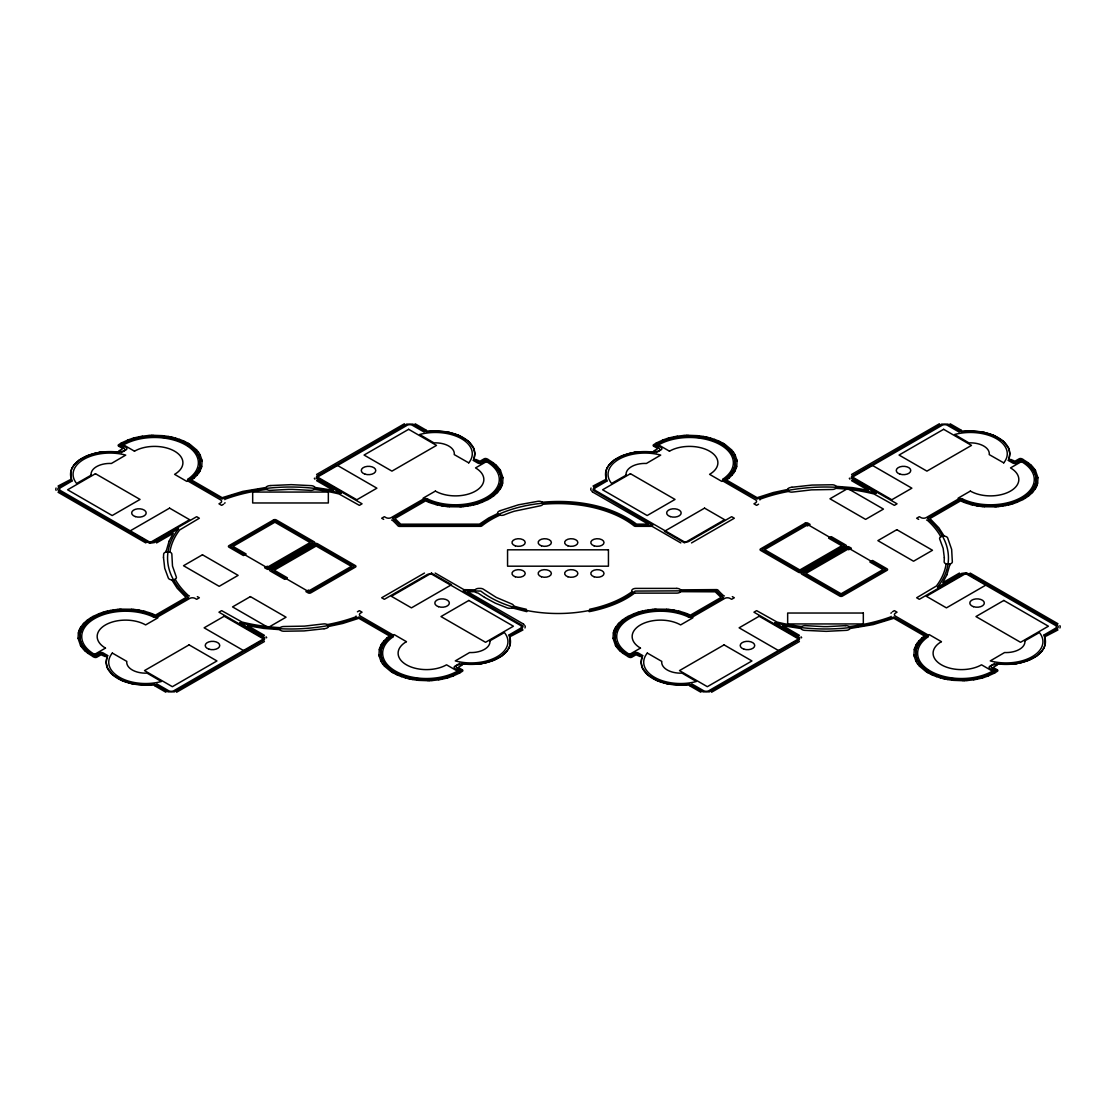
<?xml version="1.0" encoding="UTF-8"?>
<svg xmlns="http://www.w3.org/2000/svg" width="1116" height="1116" viewBox="0 0 1116 1116"><rect width="100%" height="100%" fill="white"/><g stroke="black" fill="none" stroke-linecap="round" stroke-linejoin="round"><path stroke-width="1.5" d="M166.27 550.941L166.368 551.904M169.897 552.113L170.037 551.151A121.058 69.889 0 0 1 179.606 529.988L199.346 518.229L196.667 516.694L153.589 541.539A3.78 2.176 0 0 1 148.791 541.539L60.445 490.538A3.78 2.176 0 0 1 60.445 487.762L72.317 480.843A2.051 1.186 0 0 1 69.666 479.992L58.032 486.06M946.145 563.887L945.963 564.849A121.058 69.889 0 0 1 936.394 586.012L916.655 597.771L919.333 599.306L962.41 574.461A3.78 2.176 0 0 1 967.209 574.461L1055.555 625.462A3.78 2.176 0 0 1 1055.555 628.238L1043.683 635.157A2.051 1.186 0 0 1 1046.334 636.008L1057.968 629.94M949.73 565.059L949.632 564.096M70.74 472.124L71.494 479.699L58.66 487.315L57.697 489.129L58.632 490.956L147.173 542.167L150.66 543.115L154.371 542.571L178.532 528.705L177.863 529.556A122.941 70.978 0 0 0 188.283 597.437L188.478 597.604M510.277 643.876L509.566 636.232L522.065 628.922L523.097 625.923L463.168 590.755L480.773 591.062A96.143 55.507 0 0 0 635.227 591.062L716.374 590.699L717.058 591.466A122.941 70.978 0 0 0 723.266 597.437L723.461 597.604M605.723 472.124L606.379 479.838L593.977 487.05L592.931 490.119L652.832 525.245L635.227 524.938A96.143 55.507 0 0 0 480.773 524.938L399.626 525.301L398.942 524.534A122.941 70.978 0 0 0 392.734 518.563L392.595 518.368M1045.26 643.876L1044.548 636.232L1057.368 628.657L1058.303 626.871L1057.368 625.044L968.827 573.833L965.396 572.885L961.629 573.429L937.468 587.295L938.138 586.444A122.941 70.978 0 0 0 927.717 518.563L927.577 518.368M70.74 472.11L71.884 468.469M510.277 643.89L509.133 647.531M605.723 472.11L606.867 468.469M1045.26 643.89L1044.116 647.531M166.27 550.927L169.116 541.19M949.73 565.073L946.884 574.81M78.357 632.939L78.05 638.282M201.731 466.335L202.038 460.992M379.287 649.665L378.98 655.008M502.66 483.061L502.967 477.718M613.34 632.939L613.033 638.282M736.713 466.335L737.02 460.992M914.269 649.665L913.962 655.008M1037.643 483.061L1037.95 477.718M55.856 488.655L55.926 488.362A3.153 1.814 0 0 1 56.065 488.055M78.371 632.898L78.58 632.047M199.638 467.06L200.224 461.912L199.053 456.779M201.508 467.213L201.717 466.376M379.3 649.624L379.51 648.787M381.379 648.94L380.793 654.088L381.965 659.221M502.437 483.953L502.646 483.102M525.162 627.345L525.092 627.638A3.153 1.814 0 0 1 524.952 627.945M590.838 488.655L590.908 488.362A3.153 1.814 0 0 1 591.048 488.055M613.354 632.898L613.563 632.047M734.621 467.06L735.207 461.912L734.035 456.779M736.49 467.213L736.7 466.376M914.283 649.624L914.492 648.787M916.362 648.94L915.776 654.088L916.947 659.221M1037.42 483.953L1037.629 483.102M1060.144 627.345L1060.074 627.638A3.153 1.814 0 0 1 1059.935 627.945M328.425 626.522L342.793 623.453L358.85 618.306L389.456 635.967L386.931 637.947M787.575 489.478L773.248 492.547L757.15 497.694L726.544 480.033L729.069 478.053M78.594 632.005L78.859 631.168M199.638 467.074L199.053 468.748M201.229 468.106L201.494 467.269M379.524 648.731L379.789 647.894M381.379 648.926L381.965 647.252M502.158 484.832L502.423 483.995M613.577 632.005L613.842 631.168M734.621 467.074L734.035 468.748M736.211 468.106L736.476 467.269M914.506 648.731L914.771 647.894M916.362 648.926L916.947 647.252M1037.141 484.832L1037.406 483.995M78.873 631.126L79.194 630.289M201.215 468.148L200.099 470.715M379.803 647.852L380.919 645.285M501.823 485.711L502.144 484.874M613.856 631.126L614.177 630.289M736.197 468.148L735.081 470.715M914.785 647.852L915.901 645.285M1036.806 485.711L1037.127 484.874M79.208 630.247L79.571 629.41M199.053 468.762L197.825 471.245M169.13 541.162L173.231 533.308L156.547 542.934M381.965 647.238L383.193 644.755M501.447 486.59L501.809 485.753M614.191 630.247L614.553 629.41M734.035 468.762L732.807 471.245M946.87 574.838L942.769 582.692L959.453 573.066M916.947 647.238L918.175 644.755M1036.429 486.59L1036.792 485.753M71.884 468.455L74.326 464.619M509.133 647.545L506.692 651.381M606.867 468.455L609.308 464.619M1044.116 647.545L1041.674 651.381M79.585 629.368L79.989 628.545M266.124 487.469L242.758 491.403L222.168 497.694L191.561 480.033L194.086 478.053M501.028 487.455L501.433 486.632M614.567 629.368L614.972 628.545M849.876 628.531L873.242 624.597L893.832 618.306L924.439 635.967L921.914 637.947M1036.011 487.455L1036.415 486.632M80.017 628.503L80.464 627.694M199.624 471.58L200.071 470.771M380.947 645.229L381.393 644.42M500.554 488.306L501 487.497M615 628.503L615.446 627.694M734.607 471.58L735.053 470.771M915.929 645.229L916.375 644.42M1035.536 488.306L1035.983 487.497M542.85 504.293L544.176 504.167A94.26 54.419 0 0 1 633.707 525.58L634.083 525.873A1.897 1.088 0 0 0 635.618 526.334L652.051 526.334L680.816 542.934M80.492 627.652L80.994 626.843M197.811 471.259L194.128 475.96M199.597 471.622L198.522 473.254M225.041 502.716L224.874 502.981A3.153 1.814 0 0 1 224.637 503.274M381.421 644.378L382.495 642.746M383.207 644.741L386.889 640.04M500.024 489.157L500.526 488.348M615.474 627.652L615.976 626.843M732.793 471.259L729.111 475.96M734.579 471.622L733.505 473.254M890.959 613.284L891.126 613.019A3.153 1.814 0 0 1 891.363 612.726M916.403 644.378L917.478 642.746M918.189 644.741L921.872 640.04M1035.006 489.157L1035.508 488.348M81.022 626.801L82.849 624.374M499.996 489.199L498.168 491.626M616.004 626.801L617.832 624.374M1034.978 489.199L1033.151 491.626M198.495 473.31L197.239 474.9M382.523 642.69L383.778 641.1M733.477 473.31L732.222 474.9M917.505 642.69L918.761 641.1M475.081 589.862L463.949 589.667L435.184 573.066M680.607 591.661L715.258 591.815L721.034 597.465L690.441 615.125L687.024 613.66M74.34 464.619L79.487 459.918M609.308 464.619L614.47 459.918M506.692 651.381L501.53 656.082M1041.66 651.381L1036.513 656.082M197.211 474.942L194.142 478.011M82.877 624.332L84.314 622.784M498.141 491.668L496.704 493.216M383.806 641.058L386.875 637.989M732.194 474.942L729.125 478.011M617.859 624.332L619.296 622.784M1033.123 491.668L1031.686 493.216M918.789 641.058L921.858 637.989M194.114 475.96L189.608 480.396L222.21 498.978A122.941 70.978 0 0 1 339.78 492.965L341.259 493.356L317.572 479.657L316.302 477.899L316.707 476.295L406.642 424.122L412.892 424.122L426.019 431.529L434.11 431.013M84.356 622.742L86.839 620.51M496.662 493.258L494.179 495.49M386.903 640.04L391.353 635.548L358.808 617.022A122.941 70.978 0 0 1 241.237 623.035L239.759 622.644L263.488 636.371L264.715 638.101L264.311 639.705L174.431 691.85L168.125 691.878L154.998 684.471L146.907 684.987M729.097 475.96L724.591 480.396L757.192 498.978A122.941 70.978 0 0 1 874.763 492.965L876.241 493.356L852.554 479.657L851.285 477.899L851.689 476.295L941.625 424.122L947.875 424.122L961.002 431.529L969.093 431.013M619.338 622.742L621.821 620.51M1031.644 493.258L1029.161 495.49M921.886 640.04L926.336 635.548L893.79 617.022A122.941 70.978 0 0 1 776.22 623.035L774.741 622.644L798.47 636.371L799.698 638.101L799.293 639.705L709.413 691.85L703.108 691.878L689.981 684.471L681.89 684.987M280.297 627.652L278.637 627.555A121.058 69.889 0 0 1 241.991 622.03L221.624 610.633L218.959 612.182L261.995 637.055A3.78 2.176 0 0 1 261.995 639.817L173.65 690.832A3.78 2.176 0 0 1 168.851 690.832L156.868 683.969A2.051 1.186 0 0 1 155.389 685.503L154.468 685.629L165.893 692.227M835.703 488.348L837.363 488.445A121.058 69.889 0 0 1 874.009 493.97L894.376 505.367L897.041 503.818L854.005 478.945A3.78 2.176 0 0 1 854.005 476.183L942.35 425.168A3.78 2.176 0 0 1 947.149 425.168L959.132 432.031A2.051 1.186 0 0 1 960.611 430.497L961.532 430.371L950.107 423.773M86.895 620.482L87.759 619.798M493.258 496.202L494.137 495.518M621.863 620.482L622.742 619.798M1028.241 496.202L1029.105 495.518M87.815 619.757L90.787 617.734M493.202 496.243L490.231 498.266M622.798 619.757L625.769 617.734M1028.185 496.243L1025.213 498.266M632.047 591.661L630.861 592.526A94.26 54.419 0 0 1 589.75 609.238L589.206 611.652C605.137 608.541 622.435 602.57 634.641 593.028M79.501 459.918L86.992 455.858L95.46 453.194M614.484 459.918L621.975 455.858L630.442 453.194M501.516 656.082L494.025 660.142L485.558 662.806M1036.499 656.082L1029.008 660.142L1020.54 662.806M120.082 445.424L127.908 441.322M655.064 445.424L662.89 441.322M460.852 670.632L453.11 674.678M995.835 670.632L988.092 674.678M223.605 504.195L221.624 505.367L218.959 503.818L220.759 502.758A3.78 2.19 0 0 0 220.508 499.829L188.492 481.345A3.195 1.841 0 0 1 188.227 478.904M357.413 611.805L359.394 610.633L362.058 612.182L360.259 613.242A3.78 2.19 0 0 0 360.51 616.172L392.525 634.655A3.195 1.841 0 0 1 392.79 637.096M758.587 504.195L756.606 505.367L753.942 503.818L755.741 502.758A3.78 2.19 0 0 0 755.49 499.829L723.475 481.345A3.195 1.841 0 0 1 723.21 478.904M892.395 611.805L894.376 610.633L897.041 612.182L895.241 613.242A3.78 2.19 0 0 0 895.492 616.172L927.508 634.655A3.195 1.841 0 0 1 927.773 637.096M175.156 579.246L175.379 579.595A121.058 69.889 0 0 0 188.562 595.679L189.427 595.944M940.844 536.754L940.621 536.405A121.058 69.889 0 0 0 927.438 520.321L926.573 520.056M120.849 443.345L118.575 444.754A1.897 1.088 0 0 0 118.659 446.163M90.842 617.706L92.991 616.464M490.175 498.294L488.027 499.536M655.831 443.345L653.558 444.754A1.897 1.088 0 0 0 653.641 446.163M460.169 672.655L462.442 671.246A1.897 1.088 0 0 0 462.359 669.837M625.825 617.706L627.973 616.464M1025.158 498.294L1023.009 499.536M995.151 672.655L997.425 671.246A1.897 1.088 0 0 0 997.341 669.837M91.093 475.193L76.613 483.451A36.884 21.288 0 0 1 83.867 459.29A36.884 21.288 0 0 1 125.717 455.105L111.419 463.461A18.874 10.895 0 0 0 91.121 475.193M316.595 474.467L404.41 423.773M188.409 597.646L156.296 616.172L149.697 614.093M392.609 518.354L424.819 499.787L431.32 501.907M176.607 692.227L264.422 641.533M424.471 573.066L381.672 597.771L384.35 599.306L427.428 574.461A3.78 2.176 0 0 1 432.227 574.461L520.572 625.462A3.78 2.176 0 0 1 520.572 628.238L508.701 635.157A2.051 1.186 0 0 1 511.351 636.008L522.986 629.94M593.014 486.06L604.649 479.992A2.051 1.186 0 0 0 607.299 480.843L595.428 487.762A3.78 2.176 0 0 0 595.428 490.538L683.773 541.539A3.78 2.176 0 0 0 688.572 541.539L731.65 516.694L734.328 518.229L691.529 542.934M626.076 475.193L611.596 483.451A36.884 21.288 0 0 1 618.85 459.29A36.884 21.288 0 0 1 660.7 455.105L646.401 463.461A18.874 10.895 0 0 0 626.104 475.193M489.924 640.807L504.404 632.549A36.884 21.288 0 0 1 497.15 656.71A36.884 21.288 0 0 1 455.3 660.895L469.599 652.539A18.874 10.895 0 0 0 489.896 640.807M851.578 474.467L939.393 423.773M723.391 597.646L691.278 616.172L684.68 614.093M927.591 518.354L959.802 499.787L966.303 501.907M711.59 692.227L799.405 641.533M1024.907 640.807L1039.387 632.549A36.884 21.288 0 0 1 1032.133 656.71A36.884 21.288 0 0 1 990.283 660.895L1004.581 652.539A18.874 10.895 0 0 0 1024.879 640.807M120.905 443.317L121.965 442.717M655.887 443.317L656.947 442.717M459.053 673.283L460.113 672.683M994.035 673.283L995.095 672.683M122.021 442.689L128.061 439.927M93.047 616.437L99.073 613.66M487.971 499.563L481.945 502.34M657.003 442.689L663.03 439.927M458.997 673.311L452.97 676.073M628.029 616.437L634.055 613.66M1022.953 499.563L1016.927 502.34M993.979 673.311L987.939 676.073M499.912 515.146L498.21 515.927A94.26 54.419 0 0 0 482.293 525.58L481.917 525.873A1.897 1.088 0 0 1 480.382 526.334L399.723 526.403A1.897 1.088 0 0 1 397.952 525.817L397.268 525.05A121.058 69.889 0 0 0 392.455 520.321L391.59 520.056M97.72 615.572C86.016 619.575 74.242 633.707 82.765 645.801M483.298 500.428C495.002 496.425 506.776 482.293 498.252 470.199M632.702 615.572C620.998 619.575 609.224 633.707 617.748 645.801M1018.28 500.428C1029.984 496.425 1041.758 482.293 1033.235 470.199M97.734 615.558L103.997 613.228M483.284 500.442L477.02 502.772M632.716 615.558L638.98 613.228M1018.266 500.442L1012.003 502.772M127.922 441.308L137.031 438.393L147.075 436.733M662.904 441.308L672.013 438.393L682.057 436.733M453.096 674.692L443.987 677.607L433.943 679.267M988.078 674.692L978.969 677.607L968.925 679.267M511.937 607.815L526.794 611.652L526.25 609.238A94.26 54.419 0 0 1 513.569 605.988M128.117 439.899L132.065 438.546M99.143 613.647L101.723 612.712M481.875 502.353L479.294 503.288M663.099 439.899L667.047 438.546M452.901 676.101L448.953 677.454M634.125 613.647L636.706 612.712M1016.857 502.353L1014.277 503.288M987.883 676.101L983.935 677.454M101.793 612.698L103.077 612.279M477.941 503.721L479.224 503.302M636.776 612.698L638.059 612.279M1012.923 503.721L1014.207 503.302M132.134 438.518L133.446 438.128M667.117 438.518L668.428 438.128M103.16 612.252L104.472 611.861M104.011 613.228L115.171 610.801M477.006 502.772L465.846 505.199M476.546 504.139L477.871 503.748M638.129 612.252L639.454 611.861M638.994 613.228L650.154 610.801M1011.989 502.772L1000.829 505.199M1011.528 504.139L1012.84 503.748M447.572 677.872L448.883 677.482M982.554 677.872L983.866 677.482M133.515 438.114L134.855 437.737M668.498 438.114L669.837 437.737M475.151 504.516L476.476 504.153M104.541 611.847L105.867 611.484M1010.133 504.516L1011.459 504.153M639.524 611.847L640.849 611.484M724.41 595.944L723.545 595.679A121.058 69.889 0 0 1 718.732 590.95L718.048 590.183A1.897 1.088 0 0 0 716.277 589.597L680.607 589.862M446.163 678.263L447.502 677.886M981.145 678.263L982.485 677.886M134.924 437.723L139.193 436.747M669.907 437.723L674.176 436.747M473.714 504.878L475.067 504.544M105.95 611.456L107.303 611.122M1008.697 504.878L1010.05 504.544M640.933 611.456L642.286 611.122M446.093 678.277L441.824 679.253M981.076 678.277L976.807 679.253M473.644 504.892L470.799 505.506M107.373 611.108L110.219 610.494M1008.627 504.892L1005.781 505.506M642.356 611.108L645.201 610.494M95.474 453.194L99.129 452.468M630.456 453.194L634.111 452.468M485.544 662.806L481.889 663.532M1020.526 662.806L1016.871 663.532M139.277 436.733L142.178 436.23M674.259 436.733L677.161 436.23M470.729 505.534L467.827 506.036M110.289 610.466L113.19 609.964M1005.711 505.534L1002.81 506.036M645.271 610.466L648.173 609.964M441.741 679.267L438.839 679.77M976.723 679.267L973.822 679.77M788.719 491.417L788.077 491.528A121.058 69.889 0 0 0 760.233 499.145L759.759 499.633A3.153 1.814 0 0 1 759.954 499.94M327.309 624.597L327.923 624.472A121.058 69.889 0 0 0 355.767 616.855L356.241 616.367A3.153 1.814 0 0 1 356.046 616.06M791.914 487.26L790.547 487.483A4.101 2.372 0 0 0 787.701 490.398A4.101 2.372 0 0 0 792.751 492.044L811.499 489.868L831.978 489.492A4.101 2.372 0 0 0 836.275 487.246A4.101 2.372 0 0 0 832.383 484.762L812.002 485.069L791.942 487.26M324.086 628.74L325.454 628.517A4.101 2.372 0 0 0 328.299 625.602A4.101 2.372 0 0 0 323.249 623.956L304.501 626.132L284.022 626.508A4.101 2.372 0 0 0 279.725 628.754A4.101 2.372 0 0 0 283.617 631.237L303.998 630.931L324.059 628.74M99.143 452.468C101.458 450.362 137.714 455.244 120.082 445.451M634.125 452.468C636.441 450.362 672.697 455.244 655.064 445.451M481.875 663.532C479.28 665.415 443.066 661.216 460.936 670.549M1016.857 663.532C1014.263 665.415 978.048 661.216 995.918 670.549M142.248 436.216L148.275 435.519M677.231 436.216L683.257 435.519M467.744 506.05L463.252 506.608M113.274 609.95L117.766 609.392M1002.726 506.05L998.234 506.608M648.256 609.95L652.748 609.392M438.769 679.784L432.743 680.481M973.752 679.784L967.725 680.481M465.832 505.199L456.974 505.869M115.185 610.801L124.043 610.131M1000.815 505.199L991.957 505.869M650.168 610.801L659.026 610.131M147.103 436.733L150.046 436.509M682.085 436.733L685.029 436.509M461.717 506.734L463.182 506.608M996.7 506.734L998.15 506.608M117.85 609.392L119.3 609.266M652.818 609.392L654.283 609.266M433.915 679.267L430.971 679.491M968.897 679.267L965.954 679.491M148.358 435.519L149.823 435.421M683.341 435.519L684.805 435.421M460.169 506.845L461.633 506.748M995.151 506.845L996.616 506.748M119.384 609.252L120.849 609.155M654.367 609.252L655.831 609.155M431.195 680.579L432.659 680.481M966.177 680.579L967.642 680.481M149.907 435.407L151.385 435.338M150.06 436.495L169.214 437.779M684.889 435.407L686.368 435.338M685.043 436.495L704.196 437.779M460.085 506.845L449.288 506.748M995.067 506.845L984.27 506.748M120.933 609.155L131.73 609.252M655.915 609.155L666.712 609.252M430.957 679.505L411.804 678.221M429.632 680.662L431.111 680.593M965.94 679.505L946.787 678.221M964.615 680.662L966.093 680.593M151.455 435.338L152.934 435.296M686.438 435.338L687.916 435.296M428.084 680.704L429.562 680.662M963.066 680.704L964.545 680.662M434.11 431.013L446.832 431.99M969.093 431.013L981.815 431.99M146.907 684.987L134.185 684.01M681.89 684.987L669.168 684.01M153.018 435.296L162.252 435.645M688 435.296L697.235 435.645M456.946 505.869L443.638 504.99L431.334 501.907M991.929 505.869L978.62 504.99L966.317 501.907M124.071 610.131L137.38 611.01L149.684 614.093M659.054 610.131L672.362 611.01L684.666 614.093M428 680.704L418.765 680.355M962.982 680.704L953.748 680.355M982.736 506.608L984.186 506.734M447.753 506.608L449.204 506.734M666.796 609.266L668.247 609.392M131.814 609.266L133.264 609.392M944.178 536.112L938.863 527.84L929.949 518.535L960.541 500.875L963.959 502.34M171.822 579.888L177.137 588.16L186.051 597.465L155.459 615.125L152.041 613.66M697.305 435.659L698.769 435.812M981.201 506.455L982.652 506.608M162.322 435.659L163.787 435.812M446.219 506.455L447.669 506.608M668.331 609.392L669.781 609.545M952.213 680.188L953.678 680.341M133.348 609.392L134.799 609.545M417.231 680.188L418.695 680.341M698.839 435.812L703.289 436.454M981.117 506.441L978.16 506.05M163.857 435.812L168.307 436.454M446.135 506.441L443.178 506.05M669.865 609.559L672.822 609.95M952.143 680.188L947.693 679.546M134.883 609.559L137.84 609.95M417.161 680.188L412.711 679.546M689.744 684.429L689.869 684.457A39.409 22.752 0 0 1 642.314 656.864M154.761 684.429L154.887 684.457A39.409 22.752 0 0 1 107.331 656.864M976.667 505.799L978.09 506.036M441.685 505.799L443.108 506.036M672.892 609.964L674.315 610.201M137.91 609.964L139.333 610.201M981.829 431.99L984.256 432.464M446.846 431.99L449.274 432.464M669.154 684.01L666.726 683.536M134.171 684.01L131.744 683.536M703.373 436.468L706.247 437.04M976.584 505.785L972.259 504.892M168.39 436.468L171.264 437.04M441.601 505.785L437.291 504.892M674.399 610.215L678.709 611.108M947.61 679.532L944.736 678.96M139.416 610.215L143.741 611.108M412.627 679.532L409.753 678.96M704.224 437.779L705.605 438.058M169.241 437.779L170.622 438.058M945.378 677.942L946.759 678.221M410.395 677.942L411.776 678.221M984.27 432.464L992.808 435.045M449.288 432.464L457.825 435.045M666.712 683.536L658.175 680.955M131.73 683.536L123.192 680.955M706.316 437.054L707.697 437.36M705.633 438.072L707 438.379M171.334 437.054L172.715 437.36M170.65 438.072L172.017 438.379M943.983 677.621L945.35 677.928M943.285 678.64L944.666 678.947M409 677.621L410.367 677.928M408.303 678.64L409.684 678.947M707.767 437.388L710.529 438.114M707.014 438.393L718.509 442.368M970.836 504.544L972.189 504.878M172.785 437.388L175.547 438.114M172.031 438.393L183.526 442.368M435.854 504.544L437.207 504.878M678.793 611.122L680.146 611.456M943.969 677.607L932.474 673.632M943.215 678.612L940.453 677.886M143.811 611.122L145.164 611.456M408.986 677.607L397.491 673.632M408.233 678.612L405.471 677.886M970.767 504.516L966.679 503.302M435.784 504.516L431.697 503.302M680.216 611.484L684.303 612.698M145.233 611.484L149.321 612.698M710.613 438.128L714.617 439.411M175.631 438.128L179.634 439.411M940.37 677.872L936.366 676.589M405.387 677.872L401.383 676.589M966.609 503.288L964.029 502.353M431.627 503.288L429.046 502.353M684.373 612.712L686.954 613.647M149.391 612.712L151.971 613.647M714.686 439.439L718.467 440.946M936.296 676.561L932.516 675.054M179.704 439.439L183.484 440.946M401.314 676.561L397.533 675.054M428.976 502.34L425.559 500.875L394.966 518.535L400.742 524.185L479.434 524.143L488.655 517.991L497.694 513.555M992.808 435.045L994.37 435.7M457.825 435.045L459.387 435.7M658.175 680.955L656.613 680.3M123.192 680.955L121.63 680.3M994.37 435.714L1003.493 441.42M459.387 435.714L468.511 441.42M656.613 680.286L647.489 674.58M121.63 680.286L112.507 674.58M718.523 440.973L719.68 441.504M931.302 674.496L932.46 675.027M183.54 440.973L184.698 441.504M396.32 674.496L397.477 675.027M719.75 441.531L723.14 443.317M718.523 442.368L722.875 444.726M932.46 673.632L921.16 665.68M931.232 674.469L927.842 672.683M184.768 441.531L188.158 443.317M183.54 442.368L194.84 450.32M397.477 673.632L393.125 671.274M396.25 674.469L392.86 672.683M1022.953 459.415L1021.712 458.774A1.897 1.088 0 0 0 1019.187 458.788L1014.96 461.215L1010.664 459.401A2.051 1.186 0 0 1 1008.013 460.252L1012.798 463.056A3.195 1.841 0 0 0 1017.192 463.028L1020.526 461.103L1021.433 461.605A43.817 25.291 0 0 1 1022.912 496.48A43.817 25.291 0 0 1 962.648 499.047M918.677 519.372L916.655 518.229L919.333 516.694L921.174 517.726A3.78 2.19 0 0 0 926.252 517.587L958.267 499.103A3.195 1.841 0 0 1 962.494 498.95M487.971 459.415L486.729 458.774A1.897 1.088 0 0 0 484.205 458.788L479.978 461.215L475.681 459.401A2.051 1.186 0 0 1 473.031 460.252L477.815 463.056A3.195 1.841 0 0 0 482.21 463.028L485.544 461.103L486.45 461.605A43.817 25.291 0 0 1 487.929 496.48A43.817 25.291 0 0 1 427.665 499.047M732.305 596.628L734.328 597.771L731.65 599.306L729.808 598.274A3.78 2.19 0 0 0 724.73 598.413L692.715 616.897A3.195 1.841 0 0 1 688.488 617.05M383.695 519.372L381.672 518.229L384.35 516.694L386.192 517.726A3.78 2.19 0 0 0 391.27 517.587L423.285 499.103A3.195 1.841 0 0 1 427.512 498.95M628.029 656.585L629.354 657.268A1.897 1.088 0 0 0 631.795 657.212L636.022 654.785L640.319 656.599A2.051 1.186 0 0 1 642.969 655.748L638.185 652.944A3.195 1.841 0 0 0 633.79 652.972L630.456 654.897L629.55 654.394A43.817 25.291 0 0 1 628.071 619.519A43.817 25.291 0 0 1 688.335 616.953M197.323 596.628L199.346 597.771L196.667 599.306L194.826 598.274A3.78 2.19 0 0 0 189.748 598.413L157.733 616.897A3.195 1.841 0 0 1 153.506 617.05M93.047 656.585L94.372 657.268A1.897 1.088 0 0 0 96.813 657.212L101.04 654.785L105.336 656.599A2.051 1.186 0 0 1 107.987 655.748L103.202 652.944A3.195 1.841 0 0 0 98.808 652.972L95.474 654.897L94.567 654.394A43.817 25.291 0 0 1 93.088 619.519A43.817 25.291 0 0 1 153.352 616.953M1023.009 459.457L1028.185 462.749M488.027 459.457L493.202 462.749M627.973 656.543L622.798 653.251M92.991 656.543L87.815 653.251M851.578 480.661L868.262 490.287L852.219 487.594L836.037 486.325M970.167 573.066L1057.968 623.76M653.725 446.219L657.868 448.604L653.781 450.962L654.715 451.087A2.051 1.186 0 0 1 656.18 452.622L661.049 449.86A3.195 1.841 0 0 0 660.979 447.321L657.659 445.396L658.538 444.879A43.817 25.291 0 0 1 718.941 444.015A43.817 25.291 0 0 1 723.391 478.82M997.313 669.823L993.114 667.396L997.202 665.038L996.267 664.913A2.051 1.186 0 0 1 994.802 663.378L990.004 666.099A3.195 1.841 0 0 0 990.004 668.679L993.324 670.604L992.445 671.121A43.817 25.291 0 0 1 932.041 671.985A43.817 25.291 0 0 1 927.591 637.18M593.014 492.24L648.27 524.143L636.566 524.143C609.894 504.46 574.112 499.298 542.32 502.256M799.405 635.339L782.721 625.713L801.107 628.531M415.124 423.773L426.549 430.371L425.628 430.497A2.051 1.186 0 0 0 424.15 432.031L412.167 425.168A3.78 2.176 0 0 0 407.368 425.168L319.023 476.183A3.78 2.176 0 0 0 319.023 478.945L362.058 503.818L359.394 505.367L339.027 493.97A121.058 69.889 0 0 0 314.14 489.45M700.876 692.227L689.451 685.629L690.372 685.503A2.051 1.186 0 0 0 691.85 683.969L703.833 690.832A3.78 2.176 0 0 0 708.632 690.832L796.977 639.817A3.78 2.176 0 0 0 796.977 637.055L753.942 612.182L756.606 610.633L776.973 622.03A121.058 69.889 0 0 0 801.86 626.55M316.595 480.661L333.279 490.287L314.893 487.469M522.986 623.76L467.73 591.857L475.081 591.661M118.742 446.219L122.886 448.604L118.798 450.962L119.733 451.087A2.051 1.186 0 0 1 121.198 452.622L126.066 449.86A3.195 1.841 0 0 0 125.996 447.321L122.676 445.396L123.555 444.879A43.817 25.291 0 0 1 183.959 444.015A43.817 25.291 0 0 1 188.409 478.82M462.331 669.823L458.132 667.396L462.219 665.038L461.285 664.913A2.051 1.186 0 0 1 459.82 663.378L455.021 666.099A3.195 1.841 0 0 0 455.021 668.679L458.341 670.604L457.462 671.121A43.817 25.291 0 0 1 397.059 671.985A43.817 25.291 0 0 1 392.609 637.18M58.032 492.24L145.833 542.934M264.422 635.339L247.738 625.713L263.781 628.406L279.963 629.675M723.21 443.345L724.228 443.959M926.754 672.041L927.773 672.655M188.227 443.345L189.246 443.959M391.772 672.041L392.79 672.655M484.511 597.353L495.281 603.142L507.389 607.955A4.101 2.372 0 0 0 512.997 607.118A4.101 2.372 0 0 0 511.56 603.882L496.285 597.423L483.409 589.234A4.101 2.372 0 0 0 480.271 588.397L478.862 588.397A4.101 2.372 0 0 0 474.788 590.531A4.101 2.372 0 0 0 478.066 593.084L484.484 597.339M724.284 444.001L725.274 444.628M722.889 444.726L729.822 450.32M925.708 671.372L926.698 671.999M189.301 444.001L190.292 444.628M393.111 671.274L386.178 665.68M390.726 671.372L391.716 671.999M725.33 444.656L731.482 449.79M925.652 671.344L919.5 666.21M190.348 444.656L196.5 449.79M390.67 671.344L384.518 666.21M1028.241 462.791L1030.849 464.967M592.429 491.863L592.122 491.626A3.153 1.814 0 0 1 591.843 491.361M493.258 462.791L495.867 464.967M622.742 653.209L620.133 651.033M523.571 624.137L523.878 624.374A3.153 1.814 0 0 1 524.157 624.639M87.759 653.209L85.151 651.033M1003.507 441.434L1008.599 448.227M468.525 441.434L473.616 448.227M647.475 674.566L642.384 667.773M112.493 674.566L107.401 667.773M1030.891 465.009L1032.412 466.516M495.909 465.009L497.429 466.516M620.091 650.991L618.571 649.484M85.109 650.991L83.588 649.484M1032.439 466.558L1034.406 468.957M731.51 449.832L733.477 452.231M729.836 450.334L734.035 456.765M921.146 665.666L916.947 659.235M919.472 666.168L917.505 663.769M497.457 466.558L499.424 468.957M618.543 649.442L616.576 647.043M196.528 449.832L198.495 452.231M194.854 450.334L199.053 456.765M386.164 665.666L381.965 659.235M384.49 666.168L382.523 663.769M83.561 649.442L81.594 647.043M891.224 616.367L890.749 616.855A121.058 69.889 0 0 1 849.123 626.55M224.776 499.633L225.251 499.145A121.058 69.889 0 0 1 266.877 489.45M1034.434 468.999L1034.978 469.794M1033.221 470.199L1027.599 464.13L1020.484 459.611L1014.835 462.456L1009.003 459.304L1009.785 453.389L1008.613 448.227M917.478 663.727L915.929 661.23M733.505 452.273L735.053 454.77M499.452 468.999L499.996 469.794M498.238 470.199L492.616 464.13L485.502 459.611L479.852 462.456L474.021 459.304L474.802 453.389L473.63 448.227M617.762 645.801L623.384 651.87L630.498 656.389L636.022 653.53L641.979 656.696L641.198 662.611L642.37 667.773M616.004 646.206L616.548 647.001M382.495 663.727L380.947 661.23M198.522 452.273L200.071 454.77M82.779 645.801L88.401 651.87L95.516 656.389L101.04 653.53L106.997 656.696L106.215 662.611L107.387 667.773M81.022 646.206L81.566 647.001M1035.006 469.836L1035.508 470.645M849.89 479.169L849.527 478.485A3.153 1.814 0 0 1 849.443 478.164L849.485 478.345M801.093 636.831L801.455 637.515A3.153 1.814 0 0 1 801.539 637.836L801.497 637.654M615.474 645.355L615.976 646.164M500.024 469.836L500.526 470.645M314.907 479.169L314.545 478.485A3.153 1.814 0 0 1 314.461 478.164L314.503 478.345M266.11 636.831L266.473 637.515A3.153 1.814 0 0 1 266.557 637.836L266.515 637.654M80.492 645.355L80.994 646.164M1035.536 470.687L1037.936 477.676M615.446 645.313L613.047 638.324M500.554 470.687L502.953 477.676M80.464 645.313L78.064 638.324M915.901 661.188L914.102 655.957M735.081 454.812L736.881 460.043M380.919 661.188L379.119 655.957M200.099 454.812L201.898 460.043M1059.907 625.658L1060.144 626.355M591.075 490.343L590.838 489.645M524.925 625.658L525.162 626.355M56.093 490.343L55.856 489.645M913.976 655.05L914.088 655.901M736.895 460.099L737.006 460.95M378.994 655.05L379.105 655.901M201.912 460.099L202.024 460.95M1044.339 636.273A39.409 22.752 0 0 1 996.741 663.755M961.071 431.655A39.409 22.752 0 0 1 1008.669 459.136M606.644 479.727A39.409 22.752 0 0 1 654.241 452.245M71.661 479.727A39.409 22.752 0 0 1 119.259 452.245M509.356 636.273A39.409 22.752 0 0 1 461.759 663.755M426.089 431.655A39.409 22.752 0 0 1 473.686 459.136M163.48 557.386L164.722 568.281L168.376 578.172A4.101 2.372 0 0 0 173.412 579.818A4.101 2.372 0 0 0 176.272 576.902L172.492 566.077L171.85 554.247A4.101 2.372 0 0 0 167.958 551.778A4.101 2.372 0 0 0 163.661 554.024L163.48 557.372M944.331 557.791L944.15 561.753A4.101 2.372 0 0 0 948.042 564.222A4.101 2.372 0 0 0 952.339 561.976L951.655 549.393L947.623 537.828A4.101 2.372 0 0 0 942.588 536.182A4.101 2.372 0 0 0 939.728 539.098L943.16 548.361L944.331 557.791M112.339 653.069L112.27 653.139A36.884 21.288 0 0 0 119.538 677.3A36.884 21.288 0 0 0 161.388 681.499L147.089 673.129A18.874 10.895 0 0 1 126.792 661.397L112.339 653.069M468.748 462.861L454.254 454.603A18.874 10.895 0 0 0 433.929 442.885L419.63 434.501A36.884 21.288 0 0 1 461.48 438.7A36.884 21.288 0 0 1 468.748 462.861M647.322 653.069L647.252 653.139A36.884 21.288 0 0 0 654.52 677.3A36.884 21.288 0 0 0 696.37 681.499L682.071 673.129A18.874 10.895 0 0 1 661.774 661.397L647.322 653.069M1003.73 462.861L989.236 454.603A18.874 10.895 0 0 0 968.911 442.885L954.612 434.501A36.884 21.288 0 0 1 996.462 438.7A36.884 21.288 0 0 1 1003.73 462.861M95.46 473.7L67.602 489.785L112.186 515.536L140.044 499.438L95.46 473.7M169.576 508.129L129.456 531.3L149.516 542.878L189.636 519.707L169.576 508.129M336.767 465.023L316.707 476.602L356.827 499.759L376.887 488.18L336.767 465.023M408.651 429.311L364.067 455.049L391.939 471.133L436.509 445.396L408.651 429.311M202.456 554.778L183.512 565.728L219.182 586.318L238.126 575.368L202.456 554.778M273.573 519.903L228.989 545.64A1.897 1.088 0 0 0 228.989 547.189L243.469 555.559L246.148 554.01L232.993 546.422L274.899 522.218L310.122 542.557L268.217 566.747L267.324 566.231L264.645 567.779L266.877 569.062A1.897 1.088 0 0 0 269.556 569.062L314.14 543.325A1.897 1.088 0 0 0 314.14 541.79L276.238 519.903A1.897 1.088 0 0 0 273.573 519.903M274.899 520.684L230.328 546.422L268.217 568.295L312.801 542.557L274.899 520.684M105.49 648.089L93.228 655.162A45.714 26.393 0 0 1 93.228 617.846A45.714 26.393 0 0 1 157.872 617.846L145.624 624.918A28.374 16.377 0 0 0 105.49 624.918A28.374 16.377 0 0 0 105.49 648.089M314.81 543.715L270.225 569.453A1.897 1.088 0 0 0 270.225 571.001L284.719 579.357L287.384 577.823L274.243 570.22L316.149 546.031L351.359 566.37L309.453 590.559L308.56 590.043L305.896 591.592L308.114 592.875A1.897 1.088 0 0 0 310.792 592.875L355.376 567.137A1.897 1.088 0 0 0 355.376 565.589L317.474 543.715A1.897 1.088 0 0 0 314.81 543.715M316.149 544.482L271.565 570.22L309.453 592.108L354.037 566.37L316.149 544.482M250.389 596.614L232.546 606.909L268.217 627.499L286.045 617.204L250.389 596.614M435.393 491.082L423.145 498.155A45.714 26.393 0 0 0 487.79 498.155A45.714 26.393 0 0 0 487.79 460.838L475.528 467.911A28.374 16.377 0 0 1 475.528 491.082A28.374 16.377 0 0 1 435.393 491.082M224.19 616.241L204.13 627.82L244.251 650.977L264.311 639.398L224.19 616.241M189.078 644.867L144.508 670.604L172.366 686.689L216.95 660.951L189.078 644.867M431.501 573.122L391.381 596.293L411.441 607.871L451.561 584.7L431.501 573.122M630.442 473.7L602.584 489.785L647.168 515.536L675.027 499.438L630.442 473.7M468.832 600.464L440.973 616.562L485.558 642.3L513.416 626.216L468.832 600.464M704.559 508.129L664.438 531.3L684.499 542.878L724.619 519.707L704.559 508.129M871.749 465.023L851.689 476.602L891.81 499.759L911.87 488.18L871.749 465.023M943.634 429.311L899.05 455.049L926.922 471.133L971.492 445.396L943.634 429.311M847.783 488.501L829.955 498.796L865.611 519.386L883.453 509.091L847.783 488.501M805.208 523.125L760.624 548.863A1.897 1.088 0 0 0 760.624 550.411L798.526 572.285A1.897 1.088 0 0 0 801.19 572.285L845.775 546.547A1.897 1.088 0 0 0 845.775 544.999L831.28 536.643L828.616 538.177L841.757 545.78L799.851 569.969L764.641 549.63L806.547 525.441L807.44 525.957L810.104 524.408L807.886 523.125A1.897 1.088 0 0 0 805.208 523.125M806.547 523.892L761.963 549.63L799.851 571.518L844.435 545.78L806.547 523.892M640.472 648.089L628.21 655.162A45.714 26.393 0 0 1 628.21 617.846A45.714 26.393 0 0 1 692.855 617.846L680.607 624.918A28.374 16.377 0 0 0 640.472 624.918A28.374 16.377 0 0 0 640.472 648.089M846.444 546.938L801.86 572.675A1.897 1.088 0 0 0 801.86 574.21L839.762 596.097A1.897 1.088 0 0 0 842.427 596.097L887.011 570.36A1.897 1.088 0 0 0 887.011 568.811L872.531 560.441L869.852 561.99L883.007 569.579L841.101 593.782L805.878 573.443L847.783 549.253L848.676 549.769L851.355 548.221L849.123 546.938A1.897 1.088 0 0 0 846.444 546.938M847.783 547.705L803.199 573.443L841.101 595.316L885.672 569.579L847.783 547.705M896.818 529.682L877.873 540.632L913.544 561.222L932.488 550.272L896.818 529.682M970.376 491.082L958.128 498.155A45.714 26.393 0 0 0 1022.772 498.155A45.714 26.393 0 0 0 1022.772 460.838L1010.51 467.911A28.374 16.377 0 0 1 1010.51 491.082A28.374 16.377 0 0 1 970.376 491.082M759.173 616.241L739.113 627.82L779.233 650.977L799.293 639.398L759.173 616.241M724.061 644.867L679.491 670.604L707.349 686.689L751.933 660.951L724.061 644.867M966.484 573.122L926.364 596.293L946.424 607.871L986.544 584.7L966.484 573.122M1003.814 600.464L975.956 616.562L1020.54 642.3L1048.398 626.216L1003.814 600.464M500.442 510.612L499.298 511.086A4.101 2.372 0 0 0 498.35 514.392A4.101 2.372 0 0 0 504.069 514.936L505.185 514.476A110.386 63.724 0 0 1 508.561 513.179L510.863 512.356A110.456 63.765 0 0 1 514.392 511.198L539.781 505.911A4.101 2.372 0 0 0 542.948 503.107A4.101 2.372 0 0 0 538.093 501.279L518.48 504.809L500.512 510.584M270.839 485.544L269.444 485.669A4.101 2.372 0 0 0 266.068 488.39A4.101 2.372 0 0 0 270.783 490.343L288.458 489.394A139.249 80.394 0 0 1 292.559 489.394L310.234 490.343A4.101 2.372 0 0 0 314.949 488.39A4.101 2.372 0 0 0 311.573 485.669L291.262 484.651L270.839 485.544M845.217 625.658L827.542 626.606A139.249 80.394 0 0 1 823.441 626.606L805.766 625.658A4.101 2.372 0 0 0 801.051 627.611A4.101 2.372 0 0 0 804.427 630.331L826.203 631.349L846.556 630.331A4.101 2.372 0 0 0 849.932 627.611A4.101 2.372 0 0 0 845.217 625.658M328.341 492.058L252.676 492.058L252.676 502.967L328.341 502.967L328.341 492.058M608.443 549.811L507.557 549.811L507.557 566.189L608.443 566.189L608.443 549.811M676.812 588.397L635.841 588.397A4.101 2.372 0 0 0 631.74 590.755A4.101 2.372 0 0 0 635.841 593.126L676.812 593.126A4.101 2.372 0 0 0 680.913 590.755A4.101 2.372 0 0 0 676.812 588.397M863.324 613.033L787.659 613.033L787.659 623.942L863.324 623.942L863.324 613.033M669.461 451.185L657.198 444.098A45.714 26.393 0 0 1 721.843 444.098A45.714 26.393 0 0 1 721.843 481.428L709.581 474.342A28.374 16.377 0 0 0 709.581 451.185A28.374 16.377 0 0 0 669.461 451.185M941.402 641.658L929.14 634.572A45.714 26.393 0 0 0 929.14 671.902A45.714 26.393 0 0 0 993.784 671.902L981.522 664.815A28.374 16.377 0 0 1 941.402 664.815A28.374 16.377 0 0 1 941.402 641.658M134.478 451.185L122.216 444.098A45.714 26.393 0 0 1 186.86 444.098A45.714 26.393 0 0 1 186.86 481.428L174.598 474.342A28.374 16.377 0 0 0 174.598 451.185A28.374 16.377 0 0 0 134.478 451.185M406.419 641.658L394.157 634.572A45.714 26.393 0 0 0 394.157 671.902A45.714 26.393 0 0 0 458.802 671.902L446.54 664.815A28.374 16.377 0 0 1 406.419 664.815A28.374 16.377 0 0 1 406.419 641.658M594.089 545.836A6.626 3.822 0 0 0 604.021 542.529A6.626 3.822 0 0 0 594.089 539.223A6.626 3.822 0 0 0 594.089 545.836M594.089 576.777A6.626 3.822 0 0 0 604.021 573.471A6.626 3.822 0 0 0 594.089 570.164A6.626 3.822 0 0 0 594.089 576.777M567.932 545.836A6.626 3.822 0 0 0 577.865 542.529A6.626 3.822 0 0 0 567.932 539.223A6.626 3.822 0 0 0 567.932 545.836M567.932 576.777A6.626 3.822 0 0 0 577.865 573.471A6.626 3.822 0 0 0 567.932 570.164A6.626 3.822 0 0 0 567.932 576.777M541.455 545.836A6.626 3.822 0 0 0 551.374 542.529A6.626 3.822 0 0 0 541.455 539.223A6.626 3.822 0 0 0 541.455 545.836M541.455 576.777A6.626 3.822 0 0 0 551.374 573.471A6.626 3.822 0 0 0 541.455 570.164A6.626 3.822 0 0 0 541.455 576.777M515.285 545.836A6.626 3.822 0 0 0 525.217 542.529A6.626 3.822 0 0 0 515.285 539.223A6.626 3.822 0 0 0 515.285 545.836M515.285 576.777A6.626 3.822 0 0 0 525.217 573.471A6.626 3.822 0 0 0 515.285 570.164A6.626 3.822 0 0 0 515.285 576.777M973.445 606.672A7.254 4.185 0 0 0 984.326 603.045A7.254 4.185 0 0 0 973.445 599.418A7.254 4.185 0 0 0 973.445 606.672M899.887 474.119A7.254 4.185 0 0 0 910.754 470.492A7.254 4.185 0 0 0 899.887 466.865A7.254 4.185 0 0 0 899.887 474.119M670.284 516.582A7.254 4.185 0 0 0 681.165 512.955A7.254 4.185 0 0 0 670.284 509.328A7.254 4.185 0 0 0 670.284 516.582M743.842 649.135A7.254 4.185 0 0 0 754.723 645.508A7.254 4.185 0 0 0 743.842 641.881A7.254 4.185 0 0 0 743.842 649.135M135.301 516.582A7.254 4.185 0 0 0 146.182 512.955A7.254 4.185 0 0 0 135.301 509.328A7.254 4.185 0 0 0 135.301 516.582M208.859 649.135A7.254 4.185 0 0 0 219.74 645.508A7.254 4.185 0 0 0 208.859 641.881A7.254 4.185 0 0 0 208.859 649.135M438.462 606.672A7.254 4.185 0 0 0 449.343 603.045A7.254 4.185 0 0 0 438.462 599.418A7.254 4.185 0 0 0 438.462 606.672M364.904 474.119A7.254 4.185 0 0 0 375.771 470.492A7.254 4.185 0 0 0 364.904 466.865A7.254 4.185 0 0 0 364.904 474.119"/></g></svg>
